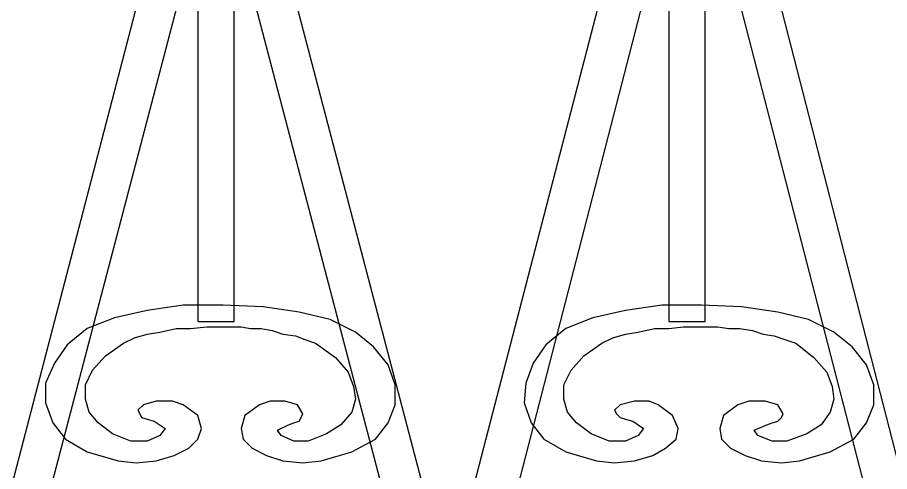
# Model space of a CAD drawing. Header units: centimetres. Extents: x -63 to 58, y -76 to 38.
# Drawn here: x -10.99 to 27.31, y -48.71 to -28.78 of the extents above; entities that cross this region are included whole.
import ezdxf

# ---------------------------------------------------------------- set-up
doc = ezdxf.new("R2010")
doc.units = ezdxf.units.CM
doc.header["$MEASUREMENT"] = 0
doc.layers.add('layer 1', color=7, linetype='Continuous')

msp = doc.modelspace()

# ---------------------------------------------------------------- linework, layer by layer
at = {"layer": 'layer 1', "color": 108}
for points, knots in [([(8.47199, 19.33084), (8.47199, 19.33084), (10.06381, 20.20634), (10.06381, 20.20634), (10.06381, 20.20634), (10.06381, 20.20634), (29.00639, -53.41505), (29.00639, -53.41505), (29.00639, -53.41505), (29.00639, -53.41505), (27.49417, -54.37014), (27.49417, -54.37014), (27.49417, -54.37014), (27.49417, -54.37014), (8.47199, 19.33084), (8.47199, 19.33084)], [0, 0, 0, 0, 0.25, 0.25, 0.25, 0.25, 0.5, 0.5, 0.5, 0.5, 0.75, 0.75, 0.75, 0.75, 1, 1, 1, 1]), ([(-12.9379, 18.93289), (-12.9379, 18.93289), (-11.34609, 19.88798), (-11.34609, 19.88798), (-11.34609, 19.88798), (-11.34609, 19.88798), (7.91486, -53.49464), (7.91486, -53.49464), (7.91486, -53.49464), (7.91486, -53.49464), (6.32304, -54.37014), (6.32304, -54.37014), (6.32304, -54.37014), (6.32304, -54.37014), (-12.9379, 18.93289), (-12.9379, 18.93289)], [0, 0, 0, 0, 0.25, 0.25, 0.25, 0.25, 0.5, 0.5, 0.5, 0.5, 0.75, 0.75, 0.75, 0.75, 1, 1, 1, 1]), ([(8.3924, 18.93289), (8.3924, 18.93289), (6.80059, 19.88798), (6.80059, 19.88798), (6.80059, 19.88798), (6.80059, 19.88798), (-12.38077, -53.65382), (-12.38077, -53.65382), (-12.38077, -53.65382), (-12.38077, -53.65382), (-10.86855, -54.52932), (-10.86855, -54.52932), (-10.86855, -54.52932), (-10.86855, -54.52932), (8.3924, 18.93289), (8.3924, 18.93289)], [0, 0, 0, 0, 0.25, 0.25, 0.25, 0.25, 0.5, 0.5, 0.5, 0.5, 0.75, 0.75, 0.75, 0.75, 1, 1, 1, 1]), ([(28.60844, 18.93289), (28.60844, 18.93289), (27.01662, 19.80839), (27.01662, 19.80839), (27.01662, 19.80839), (27.01662, 19.80839), (7.91486, -53.73341), (7.91486, -53.73341), (7.91486, -53.73341), (7.91486, -53.73341), (9.58626, -54.76809), (9.58626, -54.76809), (9.58626, -54.76809), (9.58626, -54.76809), (28.60844, 18.93289), (28.60844, 18.93289)], [0, 0, 0, 0, 0.25, 0.25, 0.25, 0.25, 0.5, 0.5, 0.5, 0.5, 0.75, 0.75, 0.75, 0.75, 1, 1, 1, 1]), ([(-3.06866, -19.03187), (-3.06866, -19.03187), (-1.47684, -19.03187), (-1.47684, -19.03187), (-1.47684, -19.03187), (-1.47684, -19.03187), (-1.47684, -42.11317), (-1.47684, -42.11317), (-1.47684, -42.11317), (-1.47684, -42.11317), (-3.06866, -42.11317), (-3.06866, -42.11317), (-3.06866, -42.11317), (-3.06866, -42.11317), (-3.06866, -19.03187), (-3.06866, -19.03187)], [0, 0, 0, 0, 0.25, 0.25, 0.25, 0.25, 0.5, 0.5, 0.5, 0.5, 0.75, 0.75, 0.75, 0.75, 1, 1, 1, 1]), ([(17.62492, -19.03187), (17.62492, -19.03187), (19.21673, -19.03187), (19.21673, -19.03187), (19.21673, -19.03187), (19.21673, -19.03187), (19.21673, -42.11317), (19.21673, -42.11317), (19.21673, -42.11317), (19.21673, -42.11317), (17.62492, -42.11317), (17.62492, -42.11317), (17.62492, -42.11317), (17.62492, -42.11317), (17.62492, -19.03187), (17.62492, -19.03187)], [0, 0, 0, 0, 0.25, 0.25, 0.25, 0.25, 0.5, 0.5, 0.5, 0.5, 0.75, 0.75, 0.75, 0.75, 1, 1, 1, 1]), ([(3.85573, -42.59071), (3.85573, -42.59071), (4.65164, -43.22744), (4.65164, -43.22744), (4.65164, -43.22744), (4.65164, -43.22744), (5.28836, -44.02335), (5.28836, -44.02335), (5.28836, -44.02335), (5.28836, -44.02335), (5.60673, -44.89884), (5.60673, -44.89884), (5.60673, -44.89884), (5.60673, -44.89884), (5.60673, -45.77434), (5.60673, -45.77434), (5.60673, -45.77434), (5.60673, -45.77434), (5.28836, -46.57025), (5.28836, -46.57025), (5.28836, -46.57025), (5.28836, -46.57025), (4.73123, -47.28656), (4.73123, -47.28656), (4.73123, -47.28656), (4.73123, -47.28656), (3.69655, -47.8437), (3.69655, -47.8437), (3.69655, -47.8437), (3.69655, -47.8437), (2.34351, -48.24165), (2.34351, -48.24165), (2.34351, -48.24165), (2.34351, -48.24165), (1.5476, -48.32124), (1.5476, -48.32124), (1.5476, -48.32124), (1.5476, -48.32124), (0.6721, -48.24165), (0.6721, -48.24165), (0.6721, -48.24165), (0.6721, -48.24165), (-0.04421, -48.00288), (-0.04421, -48.00288), (-0.04421, -48.00288), (-0.04421, -48.00288), (-0.68094, -47.68452), (-0.68094, -47.68452), (-0.68094, -47.68452), (-0.68094, -47.68452), (-1.07889, -47.28656), (-1.07889, -47.28656), (-1.07889, -47.28656), (-1.07889, -47.28656), (-1.15848, -46.80902), (-1.15848, -46.80902), (-1.15848, -46.80902), (-1.15848, -46.80902), (-0.9993, -46.25189), (-0.9993, -46.25189), (-0.9993, -46.25189), (-0.9993, -46.25189), (-0.36257, -45.77434), (-0.36257, -45.77434), (-0.36257, -45.77434), (-0.36257, -45.77434), (0.11497, -45.61516), (0.11497, -45.61516), (0.11497, -45.61516), (0.11497, -45.61516), (0.7517, -45.61516), (0.7517, -45.61516), (0.7517, -45.61516), (0.7517, -45.61516), (1.30883, -45.77434), (1.30883, -45.77434), (1.30883, -45.77434), (1.30883, -45.77434), (1.5476, -46.1723), (1.5476, -46.1723), (1.5476, -46.1723), (1.5476, -46.1723), (1.46801, -46.33148), (1.46801, -46.33148), (1.46801, -46.33148), (1.46801, -46.33148), (1.38842, -46.49066), (1.38842, -46.49066), (1.38842, -46.49066), (1.38842, -46.49066), (1.14965, -46.57025), (1.14965, -46.57025), (1.14965, -46.57025), (1.14965, -46.57025), (0.91088, -46.64984), (0.91088, -46.64984), (0.91088, -46.64984), (0.91088, -46.64984), (0.43333, -46.88861), (0.43333, -46.88861), (0.43333, -46.88861), (0.43333, -46.88861), (0.59251, -47.12738), (0.59251, -47.12738), (0.59251, -47.12738), (0.59251, -47.12738), (1.14965, -47.36616), (1.14965, -47.36616), (1.14965, -47.36616), (1.14965, -47.36616), (1.78637, -47.36616), (1.78637, -47.36616), (1.78637, -47.36616), (1.78637, -47.36616), (2.58228, -47.04779), (2.58228, -47.04779), (2.58228, -47.04779), (2.58228, -47.04779), (3.21901, -46.64984), (3.21901, -46.64984), (3.21901, -46.64984), (3.21901, -46.64984), (3.69655, -46.0927), (3.69655, -46.0927), (3.69655, -46.0927), (3.69655, -46.0927), (3.85573, -45.53557), (3.85573, -45.53557), (3.85573, -45.53557), (3.85573, -45.53557), (3.77614, -44.97843), (3.77614, -44.97843), (3.77614, -44.97843), (3.77614, -44.97843), (3.53737, -44.34171), (3.53737, -44.34171), (3.53737, -44.34171), (3.53737, -44.34171), (2.98023, -43.70498), (2.98023, -43.70498), (2.98023, -43.70498), (2.98023, -43.70498), (2.10474, -43.06826), (2.10474, -43.06826), (2.10474, -43.06826), (2.10474, -43.06826), (1.62719, -42.90908), (1.62719, -42.90908), (1.62719, -42.90908), (1.62719, -42.90908), (1.22924, -42.7499), (1.22924, -42.7499), (1.22924, -42.7499), (1.22924, -42.7499), (0.6721, -42.6703), (0.6721, -42.6703), (0.6721, -42.6703), (0.6721, -42.6703), (0.19456, -42.51112), (0.19456, -42.51112), (0.19456, -42.51112), (0.19456, -42.51112), (-0.28298, -42.43153), (-0.28298, -42.43153), (-0.28298, -42.43153), (-0.28298, -42.43153), (-0.76053, -42.43153), (-0.76053, -42.43153), (-0.76053, -42.43153), (-0.76053, -42.43153), (-1.15848, -42.35194), (-1.15848, -42.35194), (-1.15848, -42.35194), (-1.15848, -42.35194), (-1.55643, -42.35194), (-1.55643, -42.35194), (-1.55643, -42.35194), (-1.55643, -42.35194), (-1.55643, -42.35194), (-1.55643, -42.35194), (-1.55643, -42.35194), (-1.55643, -42.35194), (-1.55643, -42.35194), (-1.55643, -42.35194), (-1.55643, -42.35194), (-1.55643, -42.35194), (-1.55643, -42.35194), (-1.55643, -42.35194), (-1.55643, -42.35194), (-1.55643, -42.35194), (-1.55643, -42.35194), (-1.55643, -42.35194), (-1.55643, -42.35194), (-1.55643, -42.35194), (-2.11357, -42.35194), (-2.11357, -42.35194), (-2.11357, -42.35194), (-2.11357, -42.35194), (-2.6707, -42.35194), (-2.6707, -42.35194), (-2.6707, -42.35194), (-2.6707, -42.35194), (-3.38702, -42.43153), (-3.38702, -42.43153), (-3.38702, -42.43153), (-3.38702, -42.43153), (-4.02375, -42.43153), (-4.02375, -42.43153), (-4.02375, -42.43153), (-4.02375, -42.43153), (-4.74006, -42.59071), (-4.74006, -42.59071), (-4.74006, -42.59071), (-4.74006, -42.59071), (-5.2972, -42.6703), (-5.2972, -42.6703), (-5.2972, -42.6703), (-5.2972, -42.6703), (-5.85433, -42.82949), (-5.85433, -42.82949), (-5.85433, -42.82949), (-5.85433, -42.82949), (-6.33188, -43.06826), (-6.33188, -43.06826), (-6.33188, -43.06826), (-6.33188, -43.06826), (-7.12778, -43.62539), (-7.12778, -43.62539), (-7.12778, -43.62539), (-7.12778, -43.62539), (-7.68492, -44.26212), (-7.68492, -44.26212), (-7.68492, -44.26212), (-7.68492, -44.26212), (-8.00328, -44.89884), (-8.00328, -44.89884), (-8.00328, -44.89884), (-8.00328, -44.89884), (-8.00328, -45.53557), (-8.00328, -45.53557), (-8.00328, -45.53557), (-8.00328, -45.53557), (-7.8441, -46.0927), (-7.8441, -46.0927), (-7.8441, -46.0927), (-7.8441, -46.0927), (-7.44615, -46.57025), (-7.44615, -46.57025), (-7.44615, -46.57025), (-7.44615, -46.57025), (-6.80942, -47.04779), (-6.80942, -47.04779), (-6.80942, -47.04779), (-6.80942, -47.04779), (-6.01351, -47.36616), (-6.01351, -47.36616), (-6.01351, -47.36616), (-6.01351, -47.36616), (-5.2972, -47.36616), (-5.2972, -47.36616), (-5.2972, -47.36616), (-5.2972, -47.36616), (-4.74006, -47.12738), (-4.74006, -47.12738), (-4.74006, -47.12738), (-4.74006, -47.12738), (-4.50129, -46.80902), (-4.50129, -46.80902), (-4.50129, -46.80902), (-4.50129, -46.80902), (-4.97883, -46.49066), (-4.97883, -46.49066), (-4.97883, -46.49066), (-4.97883, -46.49066), (-5.2972, -46.41107), (-5.2972, -46.41107), (-5.2972, -46.41107), (-5.2972, -46.41107), (-5.53597, -46.33148), (-5.53597, -46.33148), (-5.53597, -46.33148), (-5.53597, -46.33148), (-5.61556, -46.1723), (-5.61556, -46.1723), (-5.61556, -46.1723), (-5.61556, -46.1723), (-5.69515, -46.01311), (-5.69515, -46.01311), (-5.69515, -46.01311), (-5.69515, -46.01311), (-5.45638, -45.77434), (-5.45638, -45.77434), (-5.45638, -45.77434), (-5.45638, -45.77434), (-4.89924, -45.61516), (-4.89924, -45.61516), (-4.89924, -45.61516), (-4.89924, -45.61516), (-4.18293, -45.61516), (-4.18293, -45.61516), (-4.18293, -45.61516), (-4.18293, -45.61516), (-3.70538, -45.77434), (-3.70538, -45.77434), (-3.70538, -45.77434), (-3.70538, -45.77434), (-3.06866, -46.25189), (-3.06866, -46.25189), (-3.06866, -46.25189), (-3.06866, -46.25189), (-2.90948, -46.80902), (-2.90948, -46.80902), (-2.90948, -46.80902), (-2.90948, -46.80902), (-3.06866, -47.28656), (-3.06866, -47.28656), (-3.06866, -47.28656), (-3.06866, -47.28656), (-3.46661, -47.68452), (-3.46661, -47.68452), (-3.46661, -47.68452), (-3.46661, -47.68452), (-4.10334, -48.00288), (-4.10334, -48.00288), (-4.10334, -48.00288), (-4.10334, -48.00288), (-4.89924, -48.24165), (-4.89924, -48.24165), (-4.89924, -48.24165), (-4.89924, -48.24165), (-5.77474, -48.32124), (-5.77474, -48.32124), (-5.77474, -48.32124), (-5.77474, -48.32124), (-6.57065, -48.24165), (-6.57065, -48.24165), (-6.57065, -48.24165), (-6.57065, -48.24165), (-7.92369, -47.8437), (-7.92369, -47.8437), (-7.92369, -47.8437), (-7.92369, -47.8437), (-8.87878, -47.28656), (-8.87878, -47.28656), (-8.87878, -47.28656), (-8.87878, -47.28656), (-9.43591, -46.57025), (-9.43591, -46.57025), (-9.43591, -46.57025), (-9.43591, -46.57025), (-9.75428, -45.69475), (-9.75428, -45.69475), (-9.75428, -45.69475), (-9.75428, -45.69475), (-9.75428, -44.81925), (-9.75428, -44.81925), (-9.75428, -44.81925), (-9.75428, -44.81925), (-9.35632, -43.94376), (-9.35632, -43.94376), (-9.35632, -43.94376), (-9.35632, -43.94376), (-8.79919, -43.14785), (-8.79919, -43.14785), (-8.79919, -43.14785), (-8.79919, -43.14785), (-7.92369, -42.43153), (-7.92369, -42.43153), (-7.92369, -42.43153), (-7.92369, -42.43153), (-6.72983, -41.95399), (-6.72983, -41.95399), (-6.72983, -41.95399), (-6.72983, -41.95399), (-5.2972, -41.63563), (-5.2972, -41.63563), (-5.2972, -41.63563), (-5.2972, -41.63563), (-3.70538, -41.39685), (-3.70538, -41.39685), (-3.70538, -41.39685), (-3.70538, -41.39685), (-1.95439, -41.39685), (-1.95439, -41.39685), (-1.95439, -41.39685), (-1.95439, -41.39685), (-0.20339, -41.47644), (-0.20339, -41.47644), (-0.20339, -41.47644), (-0.20339, -41.47644), (1.38842, -41.71522), (1.38842, -41.71522), (1.38842, -41.71522), (1.38842, -41.71522), (2.74146, -42.03358), (2.74146, -42.03358), (2.74146, -42.03358), (2.74146, -42.03358), (3.85573, -42.59071), (3.85573, -42.59071)], [0, 0, 0, 0, 0.01, 0.01, 0.01, 0.01, 0.02, 0.02, 0.02, 0.02, 0.03, 0.03, 0.03, 0.03, 0.04, 0.04, 0.04, 0.04, 0.05, 0.05, 0.05, 0.05, 0.06, 0.06, 0.06, 0.06, 0.07, 0.07, 0.07, 0.07, 0.08, 0.08, 0.08, 0.08, 0.09, 0.09, 0.09, 0.09, 0.1, 0.1, 0.1, 0.1, 0.11, 0.11, 0.11, 0.11, 0.12, 0.12, 0.12, 0.12, 0.13, 0.13, 0.13, 0.13, 0.14, 0.14, 0.14, 0.14, 0.15, 0.15, 0.15, 0.15, 0.16, 0.16, 0.16, 0.16, 0.17, 0.17, 0.17, 0.17, 0.18, 0.18, 0.18, 0.18, 0.19, 0.19, 0.19, 0.19, 0.2, 0.2, 0.2, 0.2, 0.21, 0.21, 0.21, 0.21, 0.22, 0.22, 0.22, 0.22, 0.23, 0.23, 0.23, 0.23, 0.24, 0.24, 0.24, 0.24, 0.25, 0.25, 0.25, 0.25, 0.26, 0.26, 0.26, 0.26, 0.27, 0.27, 0.27, 0.27, 0.28, 0.28, 0.28, 0.28, 0.29, 0.29, 0.29, 0.29, 0.3, 0.3, 0.3, 0.3, 0.31, 0.31, 0.31, 0.31, 0.32, 0.32, 0.32, 0.32, 0.33, 0.33, 0.33, 0.33, 0.34, 0.34, 0.34, 0.34, 0.35, 0.35, 0.35, 0.35, 0.36, 0.36, 0.36, 0.36, 0.37, 0.37, 0.37, 0.37, 0.38, 0.38, 0.38, 0.38, 0.39, 0.39, 0.39, 0.39, 0.4, 0.4, 0.4, 0.4, 0.41, 0.41, 0.41, 0.41, 0.42, 0.42, 0.42, 0.42, 0.43, 0.43, 0.43, 0.43, 0.44, 0.44, 0.44, 0.44, 0.45, 0.45, 0.45, 0.45, 0.46, 0.46, 0.46, 0.46, 0.47, 0.47, 0.47, 0.47, 0.48, 0.48, 0.48, 0.48, 0.49, 0.49, 0.49, 0.49, 0.5, 0.5, 0.5, 0.5, 0.51, 0.51, 0.51, 0.51, 0.52, 0.52, 0.52, 0.52, 0.53, 0.53, 0.53, 0.53, 0.54, 0.54, 0.54, 0.54, 0.55, 0.55, 0.55, 0.55, 0.56, 0.56, 0.56, 0.56, 0.57, 0.57, 0.57, 0.57, 0.58, 0.58, 0.58, 0.58, 0.59, 0.59, 0.59, 0.59, 0.6, 0.6, 0.6, 0.6, 0.61, 0.61, 0.61, 0.61, 0.62, 0.62, 0.62, 0.62, 0.63, 0.63, 0.63, 0.63, 0.64, 0.64, 0.64, 0.64, 0.65, 0.65, 0.65, 0.65, 0.66, 0.66, 0.66, 0.66, 0.67, 0.67, 0.67, 0.67, 0.68, 0.68, 0.68, 0.68, 0.69, 0.69, 0.69, 0.69, 0.7, 0.7, 0.7, 0.7, 0.71, 0.71, 0.71, 0.71, 0.72, 0.72, 0.72, 0.72, 0.73, 0.73, 0.73, 0.73, 0.74, 0.74, 0.74, 0.74, 0.75, 0.75, 0.75, 0.75, 0.76, 0.76, 0.76, 0.76, 0.77, 0.77, 0.77, 0.77, 0.78, 0.78, 0.78, 0.78, 0.79, 0.79, 0.79, 0.79, 0.8, 0.8, 0.8, 0.8, 0.81, 0.81, 0.81, 0.81, 0.82, 0.82, 0.82, 0.82, 0.83, 0.83, 0.83, 0.83, 0.84, 0.84, 0.84, 0.84, 0.85, 0.85, 0.85, 0.85, 0.86, 0.86, 0.86, 0.86, 0.87, 0.87, 0.87, 0.87, 0.88, 0.88, 0.88, 0.88, 0.89, 0.89, 0.89, 0.89, 0.9, 0.9, 0.9, 0.9, 0.91, 0.91, 0.91, 0.91, 0.92, 0.92, 0.92, 0.92, 0.93, 0.93, 0.93, 0.93, 0.94, 0.94, 0.94, 0.94, 0.95, 0.95, 0.95, 0.95, 0.96, 0.96, 0.96, 0.96, 0.97, 0.97, 0.97, 0.97, 0.98, 0.98, 0.98, 0.98, 0.99, 0.99, 0.99, 0.99, 1, 1, 1, 1]), ([(24.86767, -42.59071), (24.86767, -42.59071), (25.66358, -43.22744), (25.66358, -43.22744), (25.66358, -43.22744), (25.66358, -43.22744), (26.30031, -44.02335), (26.30031, -44.02335), (26.30031, -44.02335), (26.30031, -44.02335), (26.61867, -44.89884), (26.61867, -44.89884), (26.61867, -44.89884), (26.61867, -44.89884), (26.61867, -45.77434), (26.61867, -45.77434), (26.61867, -45.77434), (26.61867, -45.77434), (26.30031, -46.57025), (26.30031, -46.57025), (26.30031, -46.57025), (26.30031, -46.57025), (25.74317, -47.28656), (25.74317, -47.28656), (25.74317, -47.28656), (25.74317, -47.28656), (24.70849, -47.8437), (24.70849, -47.8437), (24.70849, -47.8437), (24.70849, -47.8437), (23.35545, -48.24165), (23.35545, -48.24165), (23.35545, -48.24165), (23.35545, -48.24165), (22.55954, -48.32124), (22.55954, -48.32124), (22.55954, -48.32124), (22.55954, -48.32124), (21.68405, -48.24165), (21.68405, -48.24165), (21.68405, -48.24165), (21.68405, -48.24165), (20.96773, -48.00288), (20.96773, -48.00288), (20.96773, -48.00288), (20.96773, -48.00288), (20.331, -47.68452), (20.331, -47.68452), (20.331, -47.68452), (20.331, -47.68452), (19.93305, -47.28656), (19.93305, -47.28656), (19.93305, -47.28656), (19.93305, -47.28656), (19.85346, -46.80902), (19.85346, -46.80902), (19.85346, -46.80902), (19.85346, -46.80902), (20.01264, -46.25189), (20.01264, -46.25189), (20.01264, -46.25189), (20.01264, -46.25189), (20.64937, -45.77434), (20.64937, -45.77434), (20.64937, -45.77434), (20.64937, -45.77434), (21.12691, -45.61516), (21.12691, -45.61516), (21.12691, -45.61516), (21.12691, -45.61516), (21.84323, -45.61516), (21.84323, -45.61516), (21.84323, -45.61516), (21.84323, -45.61516), (22.40036, -45.77434), (22.40036, -45.77434), (22.40036, -45.77434), (22.40036, -45.77434), (22.63913, -46.1723), (22.63913, -46.1723), (22.63913, -46.1723), (22.63913, -46.1723), (22.55954, -46.33148), (22.55954, -46.33148), (22.55954, -46.33148), (22.55954, -46.33148), (22.40036, -46.49066), (22.40036, -46.49066), (22.40036, -46.49066), (22.40036, -46.49066), (22.16159, -46.57025), (22.16159, -46.57025), (22.16159, -46.57025), (22.16159, -46.57025), (21.92282, -46.64984), (21.92282, -46.64984), (21.92282, -46.64984), (21.92282, -46.64984), (21.36568, -46.88861), (21.36568, -46.88861), (21.36568, -46.88861), (21.36568, -46.88861), (21.52486, -47.12738), (21.52486, -47.12738), (21.52486, -47.12738), (21.52486, -47.12738), (22.16159, -47.36616), (22.16159, -47.36616), (22.16159, -47.36616), (22.16159, -47.36616), (22.79832, -47.36616), (22.79832, -47.36616), (22.79832, -47.36616), (22.79832, -47.36616), (23.67381, -47.04779), (23.67381, -47.04779), (23.67381, -47.04779), (23.67381, -47.04779), (24.31054, -46.64984), (24.31054, -46.64984), (24.31054, -46.64984), (24.31054, -46.64984), (24.70849, -46.0927), (24.70849, -46.0927), (24.70849, -46.0927), (24.70849, -46.0927), (24.86767, -45.53557), (24.86767, -45.53557), (24.86767, -45.53557), (24.86767, -45.53557), (24.78808, -44.97843), (24.78808, -44.97843), (24.78808, -44.97843), (24.78808, -44.97843), (24.54931, -44.34171), (24.54931, -44.34171), (24.54931, -44.34171), (24.54931, -44.34171), (23.99218, -43.70498), (23.99218, -43.70498), (23.99218, -43.70498), (23.99218, -43.70498), (23.19627, -43.06826), (23.19627, -43.06826), (23.19627, -43.06826), (23.19627, -43.06826), (22.71873, -42.90908), (22.71873, -42.90908), (22.71873, -42.90908), (22.71873, -42.90908), (22.24118, -42.7499), (22.24118, -42.7499), (22.24118, -42.7499), (22.24118, -42.7499), (21.76364, -42.6703), (21.76364, -42.6703), (21.76364, -42.6703), (21.76364, -42.6703), (21.28609, -42.51112), (21.28609, -42.51112), (21.28609, -42.51112), (21.28609, -42.51112), (20.72896, -42.43153), (20.72896, -42.43153), (20.72896, -42.43153), (20.72896, -42.43153), (20.25141, -42.43153), (20.25141, -42.43153), (20.25141, -42.43153), (20.25141, -42.43153), (19.77387, -42.35194), (19.77387, -42.35194), (19.77387, -42.35194), (19.77387, -42.35194), (19.29633, -42.35194), (19.29633, -42.35194), (19.29633, -42.35194), (19.29633, -42.35194), (19.29633, -42.35194), (19.29633, -42.35194), (19.29633, -42.35194), (19.29633, -42.35194), (19.29633, -42.35194), (19.29633, -42.35194), (19.29633, -42.35194), (19.29633, -42.35194), (19.29633, -42.35194), (19.29633, -42.35194), (19.29633, -42.35194), (19.29633, -42.35194), (19.29633, -42.35194), (19.29633, -42.35194), (19.29633, -42.35194), (19.29633, -42.35194), (18.81878, -42.35194), (18.81878, -42.35194), (18.81878, -42.35194), (18.81878, -42.35194), (18.26165, -42.35194), (18.26165, -42.35194), (18.26165, -42.35194), (18.26165, -42.35194), (17.62492, -42.43153), (17.62492, -42.43153), (17.62492, -42.43153), (17.62492, -42.43153), (16.9882, -42.43153), (16.9882, -42.43153), (16.9882, -42.43153), (16.9882, -42.43153), (16.27188, -42.59071), (16.27188, -42.59071), (16.27188, -42.59071), (16.27188, -42.59071), (15.71474, -42.6703), (15.71474, -42.6703), (15.71474, -42.6703), (15.71474, -42.6703), (15.15761, -42.82949), (15.15761, -42.82949), (15.15761, -42.82949), (15.15761, -42.82949), (14.68007, -43.06826), (14.68007, -43.06826), (14.68007, -43.06826), (14.68007, -43.06826), (13.88416, -43.62539), (13.88416, -43.62539), (13.88416, -43.62539), (13.88416, -43.62539), (13.32702, -44.26212), (13.32702, -44.26212), (13.32702, -44.26212), (13.32702, -44.26212), (13.00866, -44.89884), (13.00866, -44.89884), (13.00866, -44.89884), (13.00866, -44.89884), (13.00866, -45.53557), (13.00866, -45.53557), (13.00866, -45.53557), (13.00866, -45.53557), (13.16784, -46.0927), (13.16784, -46.0927), (13.16784, -46.0927), (13.16784, -46.0927), (13.5658, -46.57025), (13.5658, -46.57025), (13.5658, -46.57025), (13.5658, -46.57025), (14.20252, -47.04779), (14.20252, -47.04779), (14.20252, -47.04779), (14.20252, -47.04779), (14.99843, -47.36616), (14.99843, -47.36616), (14.99843, -47.36616), (14.99843, -47.36616), (15.71474, -47.36616), (15.71474, -47.36616), (15.71474, -47.36616), (15.71474, -47.36616), (16.27188, -47.12738), (16.27188, -47.12738), (16.27188, -47.12738), (16.27188, -47.12738), (16.51065, -46.80902), (16.51065, -46.80902), (16.51065, -46.80902), (16.51065, -46.80902), (16.03311, -46.49066), (16.03311, -46.49066), (16.03311, -46.49066), (16.03311, -46.49066), (15.71474, -46.41107), (15.71474, -46.41107), (15.71474, -46.41107), (15.71474, -46.41107), (15.47597, -46.33148), (15.47597, -46.33148), (15.47597, -46.33148), (15.47597, -46.33148), (15.31679, -46.1723), (15.31679, -46.1723), (15.31679, -46.1723), (15.31679, -46.1723), (15.2372, -46.01311), (15.2372, -46.01311), (15.2372, -46.01311), (15.2372, -46.01311), (15.47597, -45.77434), (15.47597, -45.77434), (15.47597, -45.77434), (15.47597, -45.77434), (16.1127, -45.61516), (16.1127, -45.61516), (16.1127, -45.61516), (16.1127, -45.61516), (16.74942, -45.61516), (16.74942, -45.61516), (16.74942, -45.61516), (16.74942, -45.61516), (17.14738, -45.77434), (17.14738, -45.77434), (17.14738, -45.77434), (17.14738, -45.77434), (17.7841, -46.25189), (17.7841, -46.25189), (17.7841, -46.25189), (17.7841, -46.25189), (18.02287, -46.80902), (18.02287, -46.80902), (18.02287, -46.80902), (18.02287, -46.80902), (17.94328, -47.28656), (17.94328, -47.28656), (17.94328, -47.28656), (17.94328, -47.28656), (17.46574, -47.68452), (17.46574, -47.68452), (17.46574, -47.68452), (17.46574, -47.68452), (16.9086, -48.00288), (16.9086, -48.00288), (16.9086, -48.00288), (16.9086, -48.00288), (16.1127, -48.24165), (16.1127, -48.24165), (16.1127, -48.24165), (16.1127, -48.24165), (15.2372, -48.32124), (15.2372, -48.32124), (15.2372, -48.32124), (15.2372, -48.32124), (14.44129, -48.24165), (14.44129, -48.24165), (14.44129, -48.24165), (14.44129, -48.24165), (13.08825, -47.8437), (13.08825, -47.8437), (13.08825, -47.8437), (13.08825, -47.8437), (12.13316, -47.28656), (12.13316, -47.28656), (12.13316, -47.28656), (12.13316, -47.28656), (11.57603, -46.57025), (11.57603, -46.57025), (11.57603, -46.57025), (11.57603, -46.57025), (11.25767, -45.69475), (11.25767, -45.69475), (11.25767, -45.69475), (11.25767, -45.69475), (11.33726, -44.81925), (11.33726, -44.81925), (11.33726, -44.81925), (11.33726, -44.81925), (11.65562, -43.94376), (11.65562, -43.94376), (11.65562, -43.94376), (11.65562, -43.94376), (12.21275, -43.14785), (12.21275, -43.14785), (12.21275, -43.14785), (12.21275, -43.14785), (13.08825, -42.43153), (13.08825, -42.43153), (13.08825, -42.43153), (13.08825, -42.43153), (14.28211, -41.95399), (14.28211, -41.95399), (14.28211, -41.95399), (14.28211, -41.95399), (15.71474, -41.63563), (15.71474, -41.63563), (15.71474, -41.63563), (15.71474, -41.63563), (17.30656, -41.39685), (17.30656, -41.39685), (17.30656, -41.39685), (17.30656, -41.39685), (19.05755, -41.39685), (19.05755, -41.39685), (19.05755, -41.39685), (19.05755, -41.39685), (20.80855, -41.47644), (20.80855, -41.47644), (20.80855, -41.47644), (20.80855, -41.47644), (22.40036, -41.71522), (22.40036, -41.71522), (22.40036, -41.71522), (22.40036, -41.71522), (23.7534, -42.03358), (23.7534, -42.03358), (23.7534, -42.03358), (23.7534, -42.03358), (24.86767, -42.59071), (24.86767, -42.59071)], [0, 0, 0, 0, 0.01, 0.01, 0.01, 0.01, 0.02, 0.02, 0.02, 0.02, 0.03, 0.03, 0.03, 0.03, 0.04, 0.04, 0.04, 0.04, 0.05, 0.05, 0.05, 0.05, 0.06, 0.06, 0.06, 0.06, 0.07, 0.07, 0.07, 0.07, 0.08, 0.08, 0.08, 0.08, 0.09, 0.09, 0.09, 0.09, 0.1, 0.1, 0.1, 0.1, 0.11, 0.11, 0.11, 0.11, 0.12, 0.12, 0.12, 0.12, 0.13, 0.13, 0.13, 0.13, 0.14, 0.14, 0.14, 0.14, 0.15, 0.15, 0.15, 0.15, 0.16, 0.16, 0.16, 0.16, 0.17, 0.17, 0.17, 0.17, 0.18, 0.18, 0.18, 0.18, 0.19, 0.19, 0.19, 0.19, 0.2, 0.2, 0.2, 0.2, 0.21, 0.21, 0.21, 0.21, 0.22, 0.22, 0.22, 0.22, 0.23, 0.23, 0.23, 0.23, 0.24, 0.24, 0.24, 0.24, 0.25, 0.25, 0.25, 0.25, 0.26, 0.26, 0.26, 0.26, 0.27, 0.27, 0.27, 0.27, 0.28, 0.28, 0.28, 0.28, 0.29, 0.29, 0.29, 0.29, 0.3, 0.3, 0.3, 0.3, 0.31, 0.31, 0.31, 0.31, 0.32, 0.32, 0.32, 0.32, 0.33, 0.33, 0.33, 0.33, 0.34, 0.34, 0.34, 0.34, 0.35, 0.35, 0.35, 0.35, 0.36, 0.36, 0.36, 0.36, 0.37, 0.37, 0.37, 0.37, 0.38, 0.38, 0.38, 0.38, 0.39, 0.39, 0.39, 0.39, 0.4, 0.4, 0.4, 0.4, 0.41, 0.41, 0.41, 0.41, 0.42, 0.42, 0.42, 0.42, 0.43, 0.43, 0.43, 0.43, 0.44, 0.44, 0.44, 0.44, 0.45, 0.45, 0.45, 0.45, 0.46, 0.46, 0.46, 0.46, 0.47, 0.47, 0.47, 0.47, 0.48, 0.48, 0.48, 0.48, 0.49, 0.49, 0.49, 0.49, 0.5, 0.5, 0.5, 0.5, 0.51, 0.51, 0.51, 0.51, 0.52, 0.52, 0.52, 0.52, 0.53, 0.53, 0.53, 0.53, 0.54, 0.54, 0.54, 0.54, 0.55, 0.55, 0.55, 0.55, 0.56, 0.56, 0.56, 0.56, 0.57, 0.57, 0.57, 0.57, 0.58, 0.58, 0.58, 0.58, 0.59, 0.59, 0.59, 0.59, 0.6, 0.6, 0.6, 0.6, 0.61, 0.61, 0.61, 0.61, 0.62, 0.62, 0.62, 0.62, 0.63, 0.63, 0.63, 0.63, 0.64, 0.64, 0.64, 0.64, 0.65, 0.65, 0.65, 0.65, 0.66, 0.66, 0.66, 0.66, 0.67, 0.67, 0.67, 0.67, 0.68, 0.68, 0.68, 0.68, 0.69, 0.69, 0.69, 0.69, 0.7, 0.7, 0.7, 0.7, 0.71, 0.71, 0.71, 0.71, 0.72, 0.72, 0.72, 0.72, 0.73, 0.73, 0.73, 0.73, 0.74, 0.74, 0.74, 0.74, 0.75, 0.75, 0.75, 0.75, 0.76, 0.76, 0.76, 0.76, 0.77, 0.77, 0.77, 0.77, 0.78, 0.78, 0.78, 0.78, 0.79, 0.79, 0.79, 0.79, 0.8, 0.8, 0.8, 0.8, 0.81, 0.81, 0.81, 0.81, 0.82, 0.82, 0.82, 0.82, 0.83, 0.83, 0.83, 0.83, 0.84, 0.84, 0.84, 0.84, 0.85, 0.85, 0.85, 0.85, 0.86, 0.86, 0.86, 0.86, 0.87, 0.87, 0.87, 0.87, 0.88, 0.88, 0.88, 0.88, 0.89, 0.89, 0.89, 0.89, 0.9, 0.9, 0.9, 0.9, 0.91, 0.91, 0.91, 0.91, 0.92, 0.92, 0.92, 0.92, 0.93, 0.93, 0.93, 0.93, 0.94, 0.94, 0.94, 0.94, 0.95, 0.95, 0.95, 0.95, 0.96, 0.96, 0.96, 0.96, 0.97, 0.97, 0.97, 0.97, 0.98, 0.98, 0.98, 0.98, 0.99, 0.99, 0.99, 0.99, 1, 1, 1, 1])]:
    msp.add_open_spline(points, degree=3, knots=knots, dxfattribs=at)

doc.saveas('drawing.dxf')
